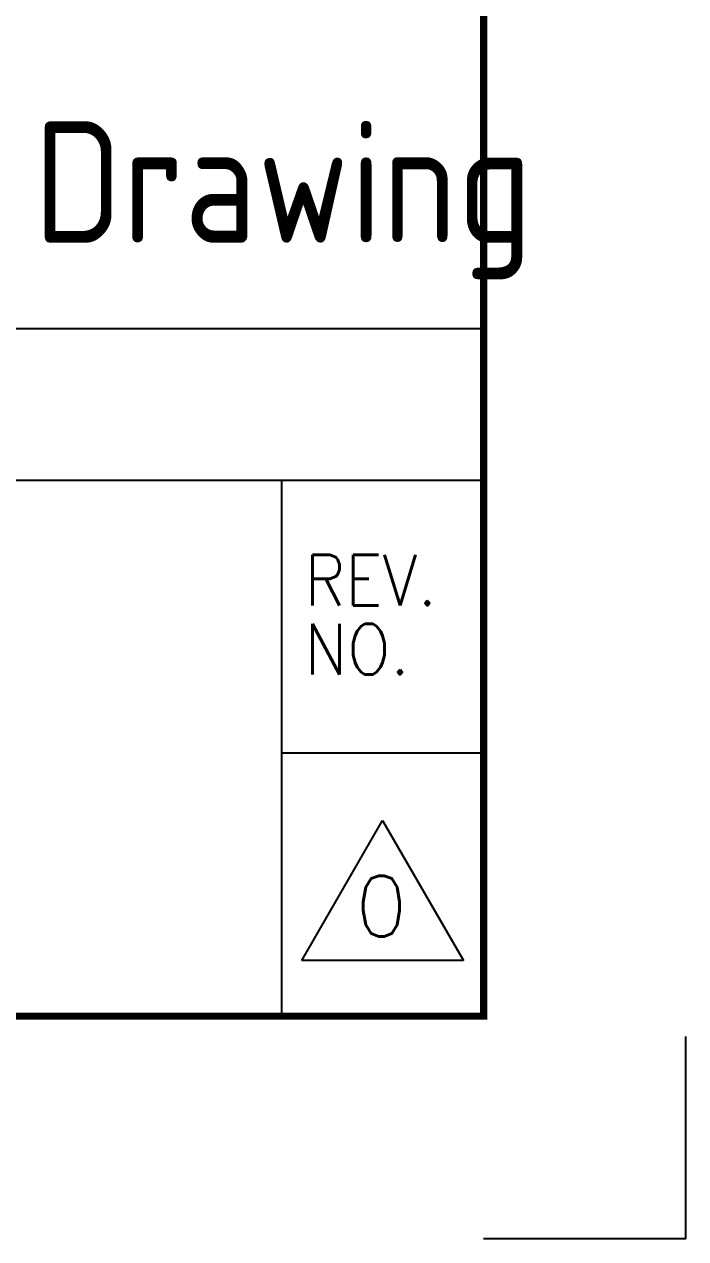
# Model space of a CAD drawing. Header units: millimetres. Extents: x 237080 to 246815, y -181726 to -175279.
# Drawn here: x 245487 to 246197, y -181726 to -180422 of the extents above; entities that cross this region are included whole.
import ezdxf

# ---------------------------------------------------------------- set-up
doc = ezdxf.new("R2010")
doc.units = ezdxf.units.MM
doc.header["$LTSCALE"] = 13
doc.layers.add('1', color=4, linetype='Continuous')
doc.layers.add('2', color=3, linetype='Continuous')
doc.layers.add('paper', color=254, linetype='Continuous', plot=False)
doc.layers.add('铁心', color=3, linetype='Continuous', lineweight=0)
doc.styles.add('ROMANS', font='romans.shx', dxfattribs={"bigfont": 'whgtxt.shx'})
doc.styles.get("Standard").update_dxf_attribs({"font": 'gbenor.shx', "bigfont": 'gbcbig.shx'})

msp = doc.modelspace()

# ---------------------------------------------------------------- linework, layer by layer
at = {"layer": '1', "const_width": 7.598}
msp.add_lwpolyline([(237644.367, -181487.227), (245980.009, -181487.227), (245980.009, -175495.985), (237644.367, -175495.985), (237644.367, -181487.227)], dxfattribs=at)
at = {"layer": '2'}
for p, q in [((242723.899, -180749.175), (245980.009, -180749.175)), ((244134.88, -180911.981), (245980.009, -180911.981)), ((245762.935, -180911.981), (245762.935, -181487.227)), ((245762.935, -181204.33), (245980.009, -181204.33)), ((245784.642, -181427.504), (245871.472, -181277.11)), ((245871.472, -181277.11), (245958.301, -181427.504)), ((245958.301, -181427.504), (245784.642, -181427.504))]:
    msp.add_line(p, q, dxfattribs=at)
at = {"layer": 'paper'}
for q in [(246197.083, -181508.934), (245980.009, -181726.008)]:
    msp.add_line((246197.083, -181726.008), q, dxfattribs=at)
at = {"layer": '铁心'}
msp.add_lwpolyline([(245980.009, -180503.118), (245980.009, -178775.796)], dxfattribs=at)

# ---------------------------------------------------------------- texts
at = {"layer": '1', "color": 4}
msp.add_text('General Assembly Drawing', height=130.2444, dxfattribs=at).set_placement((244194.996, -180656.846))
at = {"layer": '2', "style": 'ROMANS', "width": 0.9}
for s, p in [('REV.', (245787.616, -181046.299)), ('NO.', (245787.616, -181120.306))]:
    msp.add_text(s, height=54.2685, dxfattribs=at).set_placement(p)
at = {"layer": '2', "color": 4, "style": 'ROMANS'}
msp.add_text('0', height=65.122, dxfattribs=at).set_placement((245842.313, -181401.453))

doc.saveas('drawing.dxf')
